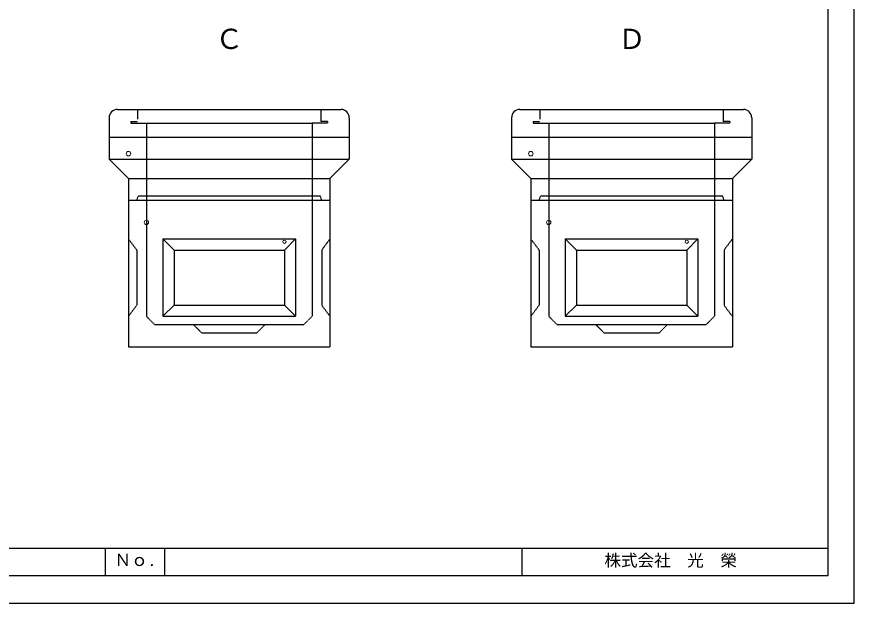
# Model space of a CAD drawing. Units: millimetres, scale not verified. Extents: x -297 to 298, y -210 to 211.
# Drawn here: x -5.5 to 297.9, y -210 to 2.4 of the extents above; entities that cross this region are included whole.
import ezdxf
from ezdxf.enums import TextEntityAlignment as Align

# ---------------------------------------------------------------- set-up
doc = ezdxf.new("R2010")
doc.units = ezdxf.units.MM
doc.linetypes.add('USER2', pattern=[4.7625, 3.175, -1.5875])
doc.layers.add('0-0', color=7, linetype='Continuous')
for name, color, linetype, lineweight in [('0-1_0', 9, 'Continuous', 25), ('0-3_pen1実線', 4, 'Continuous', 13), ('0-4_pen2実線', 3, 'Continuous', 13), ('0-5_pen3実線', 7, 'Continuous', 25), ('0-6_pen4実線', 7, 'Continuous', 25), ('0-7_pen2破線', 3, 'USER2', 25), ('0-8_鉄筋', 7, 'Continuous', 25)]:
    doc.layers.add(name, color=color, linetype=linetype, lineweight=lineweight)
doc.styles.add('ＭＳ ゴシック', font='')
doc.styles.get('ＭＳ ゴシック').set_extended_font_data('MS Gothic')

# ---------------------------------------------------------------- blocks, each defined once
blk = doc.blocks.new('部分図 1')
at = {"layer": '0-1_0'}
blk.add_lwpolyline([(0.1, 0.3), (11898.1, 0.3), (11898.1, 8410.3), (0.1, 8410.3)], close=True, dxfattribs=at)
at = {"layer": '0-3_pen1実線'}
for p, q in [((8034.04, 3566.73), (8043.41, 3576.1)), ((10949.04, 3566.73), (10958.41, 3576.1))]:
    blk.add_line(p, q, dxfattribs=at)
at = {"layer": '0-4_pen2実線'}
for centre, radius in [((6640.06, 3256.1), 16), ((9555.06, 3256.1), 16), ((6769.99, 2758.3), 16), ((9684.99, 2758.3), 16), ((7769.99, 2618.3), 12), ((10684.99, 2618.3), 12)]:
    blk.add_circle(centre, radius, dxfattribs=at)
at = {"layer": '0-5_pen3実線'}
for p, q in [((6560.04, 3576.1), (8180.04, 3576.1)), ((9475.04, 3576.1), (11095.04, 3576.1)), ((6500.04, 3516.1), (6500.04, 3376.1)), ((8240.04, 3516.1), (8240.04, 3376.1)), ((9415.04, 3516.1), (9415.04, 3376.1)), ((11155.04, 3516.1), (11155.04, 3376.1)), ((6500.06, 3376.1), (8240.06, 3376.1)), ((6500.06, 3376.1), (6500.06, 3216.1)), ((8240.06, 3376.1), (8240.06, 3216.1)), ((9415.06, 3376.1), (11155.06, 3376.1)), ((9415.06, 3376.1), (9415.06, 3216.1)), ((11155.06, 3376.1), (11155.06, 3216.1)), ((6500.06, 3216.1), (8240.06, 3216.1)), ((6640.06, 3076.1), (6500.06, 3216.1)), ((8100.06, 3076.1), (8240.06, 3216.1)), ((9415.06, 3216.1), (11155.06, 3216.1)), ((9555.06, 3076.1), (9415.06, 3216.1)), ((11015.06, 3076.1), (11155.06, 3216.1)), ((6640.06, 3076.1), (8100.06, 3076.1)), ((6640.06, 3076.1), (6640.06, 2918.5)), ((8100.06, 3076.1), (8100.06, 2918.5)), ((9555.06, 3076.1), (11015.06, 3076.1)), ((9555.06, 3076.1), (9555.06, 2918.5)), ((11015.06, 3076.1), (11015.06, 2918.5)), ((6639.99, 2918.3), (6639.99, 1858.3)), ((6640.06, 2918.5), (8100.06, 2918.5)), ((8099.99, 2918.3), (8099.99, 1858.3)), ((9554.99, 2918.3), (9554.99, 1858.3)), ((9555.06, 2918.5), (11015.06, 2918.5)), ((11014.99, 2918.3), (11014.99, 1858.3)), ((6889.99, 2638.3), (6889.99, 2078.3)), ((6889.99, 2638.3), (6969.99, 2558.3)), ((6889.99, 2638.3), (7369.99, 2638.3)), ((7369.99, 2638.3), (7849.99, 2638.3)), ((7849.99, 2638.3), (7769.99, 2558.3)), ((7849.99, 2638.3), (7849.99, 2078.3)), ((9804.99, 2638.3), (9804.99, 2078.3)), ((9804.99, 2638.3), (9884.99, 2558.3)), ((9804.99, 2638.3), (10284.99, 2638.3)), ((10284.99, 2638.3), (10764.99, 2638.3)), ((10764.99, 2638.3), (10684.99, 2558.3)), ((10764.99, 2638.3), (10764.99, 2078.3)), ((6969.99, 2558.3), (6969.99, 2158.3)), ((6969.99, 2558.3), (7369.99, 2558.3)), ((7369.99, 2558.3), (7769.99, 2558.3)), ((7769.99, 2558.3), (7769.99, 2158.3)), ((9884.99, 2558.3), (9884.99, 2158.3)), ((9884.99, 2558.3), (10284.99, 2558.3)), ((10284.99, 2558.3), (10684.99, 2558.3)), ((10684.99, 2558.3), (10684.99, 2158.3)), ((6889.99, 2078.3), (6969.99, 2158.3)), ((6969.99, 2158.3), (7369.99, 2158.3)), ((7369.99, 2158.3), (7769.99, 2158.3)), ((7849.99, 2078.3), (7769.99, 2158.3)), ((9804.99, 2078.3), (9884.99, 2158.3)), ((9884.99, 2158.3), (10284.99, 2158.3)), ((10284.99, 2158.3), (10684.99, 2158.3)), ((10764.99, 2078.3), (10684.99, 2158.3)), ((6889.99, 2078.3), (7369.99, 2078.3)), ((7369.99, 2078.3), (7849.99, 2078.3)), ((9804.99, 2078.3), (10284.99, 2078.3)), ((10284.99, 2078.3), (10764.99, 2078.3)), ((6639.99, 1858.3), (8099.99, 1858.3)), ((9554.99, 1858.3), (11014.99, 1858.3)), ((6900.1, 400.3), (6900.1, 200.3))]:
    blk.add_line(p, q, dxfattribs=at)
for centre, start, end in [((6560.04, 3516.1), 90, 180), ((8180.04, 3516.1), 0, 90), ((9475.04, 3516.1), 90, 180), ((11095.04, 3516.1), 0, 90)]:
    blk.add_arc(centre, 60, start, end, dxfattribs=at)
at = {"layer": '0-6_pen4実線'}
for p, q in [((200.1, 400.3), (11709.1, 400.3)), ((6470.1, 400.3), (6470.1, 200.3)), ((9490.1, 400.3), (9490.1, 200.3))]:
    blk.add_line(p, q, dxfattribs=at)
blk.add_lwpolyline([(200.1, 200.3), (11709.1, 200.3), (11709.1, 8215.3), (200.1, 8215.3)], close=True, dxfattribs=at)
at = {"layer": '0-7_pen2破線'}
for p, q in [((6706.04, 3576.1), (6706.04, 3506.1)), ((8034.04, 3576.1), (8034.04, 3488.1)), ((9621.04, 3576.1), (9621.04, 3506.1)), ((10949.04, 3576.1), (10949.04, 3488.1)), ((6658.04, 3488.1), (6706.04, 3488.1)), ((6658.04, 3488.1), (6658.04, 3476.1)), ((6658.04, 3476.1), (7970.04, 3476.1)), ((6770.04, 3476.1), (6770.04, 3376.1)), ((8082.04, 3476.1), (7970.04, 3476.1)), ((7970.04, 3476.1), (7970.04, 3376.1)), ((8082.04, 3488.1), (8034.04, 3488.1)), ((8082.04, 3488.1), (8082.04, 3476.1)), ((9573.04, 3488.1), (9621.04, 3488.1)), ((9573.04, 3488.1), (9573.04, 3476.1)), ((9573.04, 3476.1), (10885.04, 3476.1)), ((9685.04, 3476.1), (9685.04, 3376.1)), ((10997.04, 3476.1), (10885.04, 3476.1)), ((10885.04, 3476.1), (10885.04, 3376.1)), ((10997.04, 3488.1), (10949.04, 3488.1)), ((10997.04, 3488.1), (10997.04, 3476.1)), ((6770.06, 3376.1), (6770.06, 2918.5)), ((7970.06, 3376.1), (7970.06, 2918.5)), ((9685.06, 3376.1), (9685.06, 2918.5)), ((10885.06, 3376.1), (10885.06, 2918.5)), ((6700.06, 2918.5), (6710.06, 2948.5)), ((8030.06, 2948.5), (6710.06, 2948.5)), ((6769.99, 2918.3), (6769.99, 2078.3)), ((7969.99, 2918.3), (7969.99, 2078.3)), ((8040.06, 2918.5), (8030.06, 2948.5)), ((9615.06, 2918.5), (9625.06, 2948.5)), ((10945.06, 2948.5), (9625.06, 2948.5)), ((9684.99, 2918.3), (9684.99, 2078.3)), ((10884.99, 2918.3), (10884.99, 2078.3)), ((10955.06, 2918.5), (10945.06, 2948.5)), ((6639.99, 2638.3), (6699.99, 2558.3)), ((9554.99, 2638.3), (9614.99, 2558.3)), ((6769.99, 2078.3), (6829.99, 2018.3)), ((7969.99, 2078.3), (7909.99, 2018.3)), ((9684.99, 2078.3), (9744.99, 2018.3)), ((10884.99, 2078.3), (10824.99, 2018.3)), ((6829.99, 2018.3), (7369.99, 2018.3)), ((7109.99, 2018.3), (7169.99, 1958.3)), ((7369.99, 2018.3), (7909.99, 2018.3)), ((7629.99, 2018.3), (7569.99, 1958.3)), ((9744.99, 2018.3), (10284.99, 2018.3)), ((10024.99, 2018.3), (10084.99, 1958.3)), ((10284.99, 2018.3), (10824.99, 2018.3)), ((10544.99, 2018.3), (10484.99, 1958.3)), ((7169.99, 1958.3), (7369.99, 1958.3)), ((7369.99, 1958.3), (7569.99, 1958.3)), ((10084.99, 1958.3), (10284.99, 1958.3)), ((10284.99, 1958.3), (10484.99, 1958.3))]:
    blk.add_line(p, q, dxfattribs=at)
for points in [[(8099.99, 2638.3), (8039.99, 2558.3), (8039.99, 2158.3), (8099.99, 2078.3)], [(11014.99, 2638.3), (10954.99, 2558.3), (10954.99, 2158.3), (11014.99, 2078.3)], [(6699.99, 2558.3), (6699.99, 2158.3), (6639.99, 2078.3)], [(9614.99, 2558.3), (9614.99, 2158.3), (9554.99, 2078.3)]]:
    blk.add_lwpolyline(points, dxfattribs=at)
at = {"layer": '0-5_pen3実線', "style": 'ＭＳ ゴシック'}
for s, p in [('株式会社\u3000光\u3000榮', (10088.1, 240.3)), ('Ｎｏ.', (6539.8, 243.63))]:
    blk.add_text(s, height=87.98, dxfattribs=at).set_placement(p, align=Align.BOTTOM_LEFT)
at = {"layer": '0-8_鉄筋', "style": 'ＭＳ ゴシック'}
for s, p in [('Ｃ', (7269.97, 3970.23)), ('Ｄ', (10186.97, 3970.23))]:
    blk.add_text(s, height=146.6, dxfattribs=at).set_placement(p, align=Align.BOTTOM_LEFT)

msp = doc.modelspace()

# ---------------------------------------------------------------- block references
at = {"layer": '0-0', "xscale": 0.05, "yscale": 0.05}
msp.add_blockref('部分図 1', (-297, -210), dxfattribs=at)

doc.saveas('drawing.dxf')
